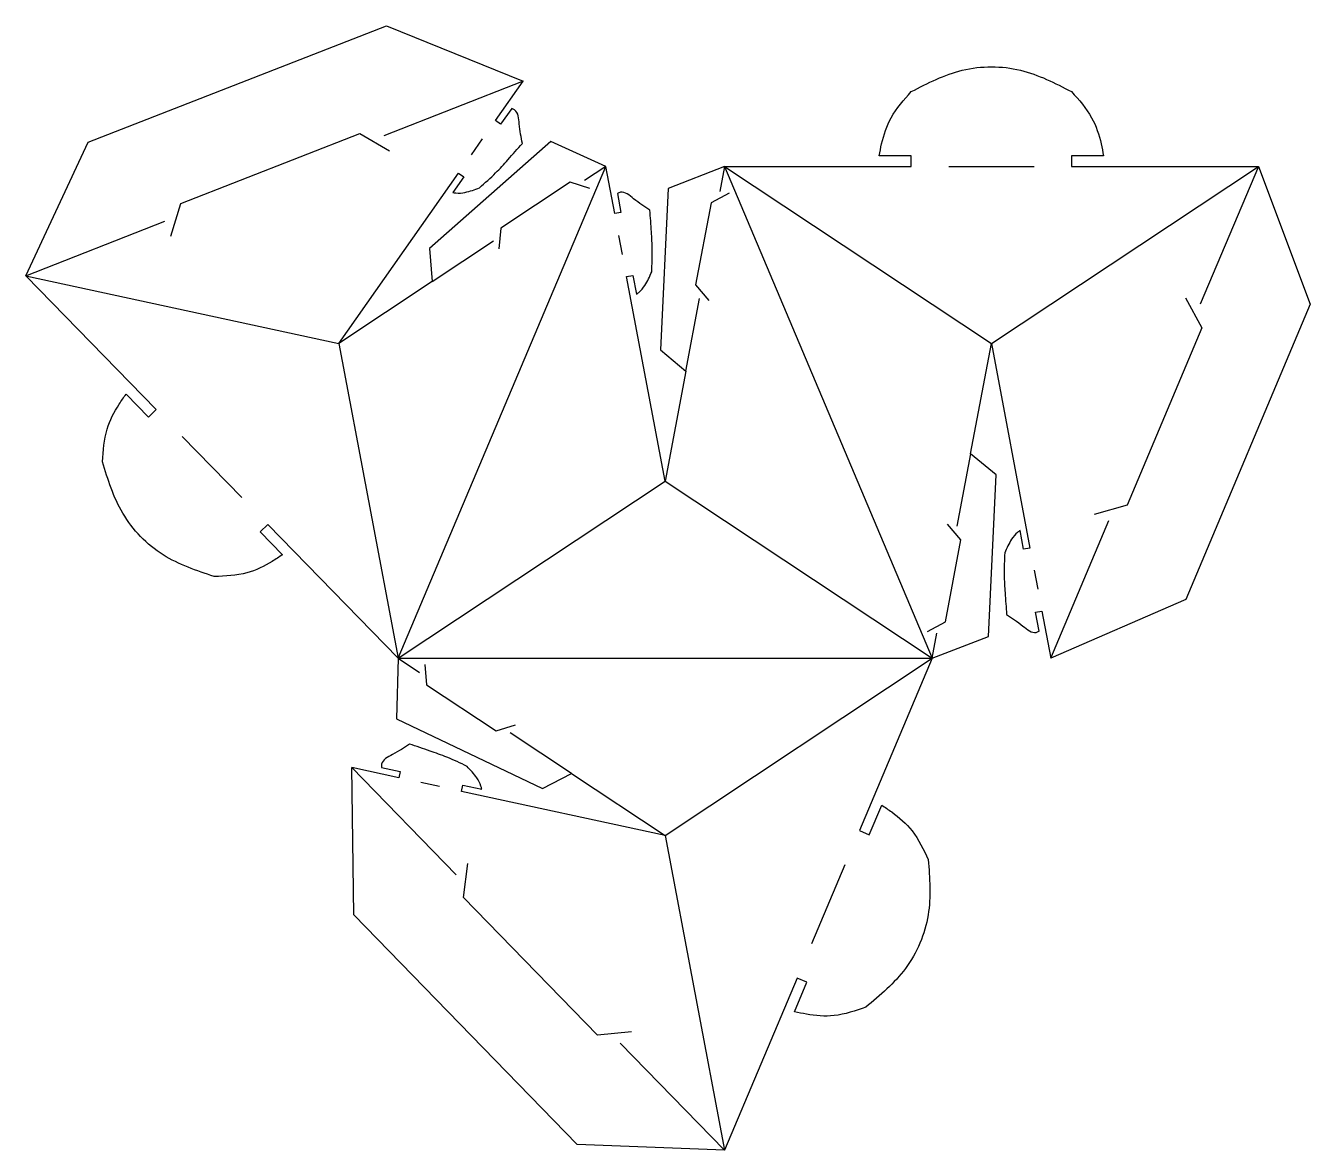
# Model space of a CAD drawing. Extents: x 139.1 to 207, y 221.4 to 280.8.
import ezdxf

# ---------------------------------------------------------------- set-up
doc = ezdxf.new("R2010")
doc.units = 0
doc.layers.get('0').update_dxf_attribs({"linetype": 'CONTINUOUS'})

msp = doc.modelspace()

# ---------------------------------------------------------------- linework, layer by layer
at = {"color": 5}
for points in [[(139.13209, 267.624319), (142.437708, 274.673116), (158.20955, 280.836257), (165.418493, 277.896221)], [(164.819338, 276.454591), (164.235153, 275.623342), (163.95807, 275.81807), (165.418533, 277.896192)], [(146.80044, 269.711859), (147.338299, 271.437055), (156.801405, 275.13494), (158.366457, 274.231496)], [(169.793209, 273.402274), (166.884471, 274.72404), (160.484112, 269.056179), (160.62097, 267.31817), (155.682069, 264.042111)], [(176.064799, 273.402273), (185.94258, 273.402273), (185.94258, 273.966718), (184.249246, 273.966718)], [(196.102585, 273.966718), (194.409252, 273.966718), (194.409252, 273.402273), (204.287033, 273.402273)], [(155.682112, 264.042049), (162.010784, 273.047242), (162.287867, 272.852514), (161.703684, 272.021265)], [(170.408148, 271.967342), (170.596298, 270.968923), (170.26349, 270.906207), (169.793121, 273.402256)], [(176.064802, 273.402273), (173.088763, 272.239966), (172.685685, 263.700281), (174.026525, 262.58604), (172.928994, 256.761915)], [(204.287044, 273.402269), (207.032118, 266.116809), (200.446917, 250.516369), (193.311712, 247.401536)], [(168.945123, 272.230127), (167.912669, 272.561277), (164.243774, 270.127635), (164.147336, 269.047671)], [(176.313146, 271.97697), (175.355696, 271.468146), (174.540387, 267.141654), (175.246973, 266.31925)], [(144.436516, 261.366035), (145.617667, 260.152669), (146.022125, 260.546386), (139.132073, 267.624358)], [(172.928921, 256.76193), (170.89065, 267.578141), (171.223457, 267.640857), (171.411604, 266.642439)], [(200.433929, 266.451324), (201.294952, 264.862529), (197.343832, 255.502265), (195.604782, 255.011003)], [(187.040122, 247.401539), (190.016181, 248.563859), (190.419248, 257.103613), (189.078393, 258.21786), (190.175924, 264.042032)], [(190.175831, 264.042049), (192.214108, 253.225708), (191.881297, 253.162992), (191.693148, 254.161424)], [(158.817931, 247.401578), (151.927882, 254.479551), (151.523426, 254.085834), (152.704577, 252.872467)], [(186.791772, 248.826851), (187.749228, 249.335681), (188.564537, 253.66221), (187.857943, 254.484619)], [(192.696606, 248.836455), (192.508457, 249.834887), (192.841268, 249.897602), (193.311639, 247.401524)], [(158.817886, 247.401536), (158.731359, 244.207748), (166.442096, 240.515418), (167.990066, 241.317403), (172.928932, 238.041331)], [(187.040077, 247.401555), (183.19873, 238.301345), (183.718742, 238.081838), (184.377259, 239.641875)], [(160.227577, 247.076052), (160.32401, 245.996092), (163.992879, 243.562436), (165.025332, 243.893581)], [(157.940073, 241.632081), (158.933072, 241.417152), (158.86143, 241.08615), (156.37893, 241.623476)], [(176.064816, 221.40097), (168.285327, 221.705214), (156.473827, 233.838864), (156.378983, 241.623724)], [(172.928921, 238.041311), (162.171428, 240.369718), (162.24307, 240.700719), (163.236069, 240.485787)], [(171.159466, 227.653916), (169.360895, 227.478535), (162.273996, 234.758725), (162.497699, 236.551929)], [(179.767642, 228.721622), (180.42616, 230.281659), (179.906145, 230.501163), (176.064799, 221.400953)]]:
    msp.add_lwpolyline(points, dxfattribs=at)
at = {"color": 1}
for points in [[(165.418493, 277.896221), (158.058299, 275.020088)], [(162.692334, 274.017032), (163.27652, 274.84828)], [(139.132073, 267.62446), (155.682148, 264.041931), (158.81792, 247.401544), (169.79326, 273.402396)], [(169.793209, 273.402274), (168.66432, 272.653461)], [(176.064802, 273.402273), (175.813934, 272.071044)], [(176.064802, 273.402396), (187.040142, 247.401544)], [(176.064802, 273.402396), (190.175913, 264.041931), (204.287024, 273.402396)], [(187.918138, 273.402273), (192.433694, 273.402273)], [(204.287044, 273.402269), (201.213951, 266.122064)], [(139.13209, 267.624319), (146.492282, 270.500451)], [(170.671143, 268.742966), (170.482997, 269.741384)], [(160.62097, 267.31817), (163.866531, 269.471006)], [(174.026525, 262.58604), (174.747761, 266.413323)], [(150.54987, 255.895146), (147.400134, 259.13079)], [(189.078393, 258.21786), (188.35716, 254.390546)], [(158.81792, 247.401544), (172.929031, 256.762009)], [(172.929031, 256.762009), (187.040142, 247.401544)], [(193.311712, 247.401536), (196.384805, 254.681743)], [(192.433615, 252.060872), (192.621761, 251.062441)], [(187.040122, 247.401539), (187.290987, 248.732778)], [(158.817886, 247.401536), (159.946772, 246.652718)], [(158.81792, 247.401544), (187.040142, 247.401544)], [(172.929031, 238.041362), (187.040142, 247.401544)], [(167.990066, 241.317403), (164.744527, 243.470251)], [(156.378983, 241.623724), (161.891018, 235.961353)], [(161.012928, 240.620469), (160.019929, 240.835399)], [(172.929031, 238.041362), (176.064802, 221.400975)], [(182.43046, 236.481302), (180.674416, 232.321206)], [(176.064816, 221.40097), (170.552782, 227.063341)]]:
    msp.add_lwpolyline(points, dxfattribs=at)
at = {"color": 5}
for points, knots in [([(185.94258, 277.353386), (186.816739, 277.802701), (188.609773, 278.724314), (191.742058, 278.724314), (193.535093, 277.802701), (194.409252, 277.353386)], [0, 0, 0, 0, 2.923539, 5.996627, 8.920166, 8.920166, 8.920166, 8.920166]), ([(184.249246, 273.966718), (184.288105, 274.176012), (184.416165, 274.865737), (184.825884, 276.111737), (185.549651, 276.91649), (185.94258, 277.353386)], [0, 0, 0, 0, 0.639581, 2.107727, 3.851414, 3.851414, 3.851414, 3.851414]), ([(194.409252, 277.353386), (194.802181, 276.91649), (195.525947, 276.111737), (195.935667, 274.865737), (196.063726, 274.176012), (196.102585, 273.966718)], [0, 0, 0, 0, 1.743687, 3.211833, 3.851414, 3.851414, 3.851414, 3.851414]), ([(165.384661, 274.608523), (165.321083, 274.936324), (165.211044, 275.503681), (165.178226, 276.31916), (164.874726, 276.433689), (164.819338, 276.454591)], [0, 0, 0, 0, 1.055601, 1.827031, 1.999241, 1.999241, 1.999241, 1.999241]), ([(163.119116, 272.268328), (163.408804, 272.525548), (163.937017, 272.99456), (164.667148, 273.800884), (165.131719, 274.323809), (165.384661, 274.608523)], [0, 0, 0, 0, 1.161208, 2.11733, 3.2601, 3.2601, 3.2601, 3.2601]), ([(161.703684, 272.021265), (161.759022, 272.011647), (161.972822, 271.974488), (162.46507, 272.021001), (162.867405, 272.173144), (163.119116, 272.268328)], [0, 0, 0, 0, 0.168284, 0.650175, 1.45548, 1.45548, 1.45548, 1.45548]), ([(172.125284, 271.084742), (171.84605, 271.267836), (171.362753, 271.584734), (170.755527, 272.130039), (170.46176, 271.992451), (170.408148, 271.967342)], [0, 0, 0, 0, 1.055599, 1.827027, 1.999238, 1.999238, 1.999238, 1.999238]), ([(172.221875, 267.829006), (172.239628, 268.216001), (172.272, 268.921642), (172.203511, 270.007254), (172.152861, 270.704899), (172.125284, 271.084742)], [0, 0, 0, 0, 1.161204, 2.117324, 3.260091, 3.260091, 3.260091, 3.260091]), ([(171.411604, 266.642439), (171.457095, 266.675383), (171.632854, 266.802663), (171.942883, 267.187829), (172.114504, 267.582247), (172.221875, 267.829006)], [0, 0, 0, 0, 0.168284, 0.650175, 1.455477, 1.455477, 1.455477, 1.455477]), ([(143.190934, 257.790364), (143.229914, 258.376668), (143.301714, 259.456626), (143.90875, 260.619336), (144.313651, 261.192201), (144.436516, 261.366035)], [0, 0, 0, 0, 1.743687, 3.211833, 3.851413, 3.851413, 3.851413, 3.851413]), ([(149.09669, 251.723532), (148.16498, 252.036504), (146.253899, 252.678458), (144.069036, 254.922912), (143.478727, 256.850571), (143.190934, 257.790364)], [0, 0, 0, 0, 2.923536, 5.996622, 8.920158, 8.920158, 8.920158, 8.920158]), ([(191.693148, 254.161424), (191.647656, 254.12848), (191.471895, 254.001199), (191.161861, 253.616028), (190.990238, 253.221605), (190.882865, 252.974843)], [0, 0, 0, 0, 0.168286, 0.650183, 1.455496, 1.455496, 1.455496, 1.455496]), ([(152.704577, 252.872467), (152.527501, 252.754323), (151.94395, 252.364981), (150.76533, 251.789444), (149.683831, 251.746724), (149.09669, 251.723532)], [0, 0, 0, 0, 0.639581, 2.107726, 3.851414, 3.851414, 3.851414, 3.851414]), ([(190.882865, 252.974843), (190.865111, 252.587844), (190.832739, 251.882194), (190.901229, 250.796569), (190.951877, 250.098915), (190.979453, 249.719068)], [0, 0, 0, 0, 1.161218, 2.11735, 3.26013, 3.26013, 3.26013, 3.26013]), ([(190.979453, 249.719068), (191.25869, 249.535972), (191.741991, 249.219068), (192.349224, 248.673756), (192.642994, 248.811345), (192.696606, 248.836455)], [0, 0, 0, 0, 1.05561, 1.827047, 1.99926, 1.99926, 1.99926, 1.99926]), ([(159.420966, 242.870828), (159.143695, 242.684775), (158.663794, 242.362756), (157.925272, 242.015386), (157.937789, 241.691237), (157.940073, 241.632081)], [0, 0, 0, 0, 1.055599, 1.827026, 1.999238, 1.999238, 1.999238, 1.999238]), ([(162.458002, 241.693718), (162.108372, 241.86057), (161.470861, 242.164805), (160.444065, 242.523884), (159.781635, 242.748521), (159.420966, 242.870828)], [0, 0, 0, 0, 1.161207, 2.117327, 3.260095, 3.260095, 3.260095, 3.260095]), ([(163.236069, 240.485787), (163.223409, 240.540509), (163.174498, 240.75193), (162.940214, 241.187342), (162.643583, 241.498838), (162.458002, 241.693718)], [0, 0, 0, 0, 0.168284, 0.650175, 1.455479, 1.455479, 1.455479, 1.455479]), ([(184.377259, 239.641875), (184.554966, 239.524683), (185.140595, 239.138479), (186.129177, 238.276458), (186.589115, 237.296708), (186.838813, 236.764806)], [0, 0, 0, 0, 0.639578, 2.107717, 3.851397, 3.851397, 3.851397, 3.851397]), ([(186.838813, 236.764806), (186.912809, 235.784727), (187.064586, 233.774435), (185.846478, 230.888721), (184.300125, 229.595237), (183.546231, 228.964624)], [0, 0, 0, 0, 2.923526, 5.996602, 8.920128, 8.920128, 8.920128, 8.920128]), ([(183.546231, 228.964624), (182.990922, 228.77253), (181.968055, 228.418696), (180.660804, 228.525784), (179.975573, 228.67603), (179.767642, 228.721622)], [0, 0, 0, 0, 1.74368, 3.211819, 3.851398, 3.851398, 3.851398, 3.851398])]:
    msp.add_open_spline(points, degree=3, knots=knots, dxfattribs=at)

doc.saveas('drawing.dxf')
